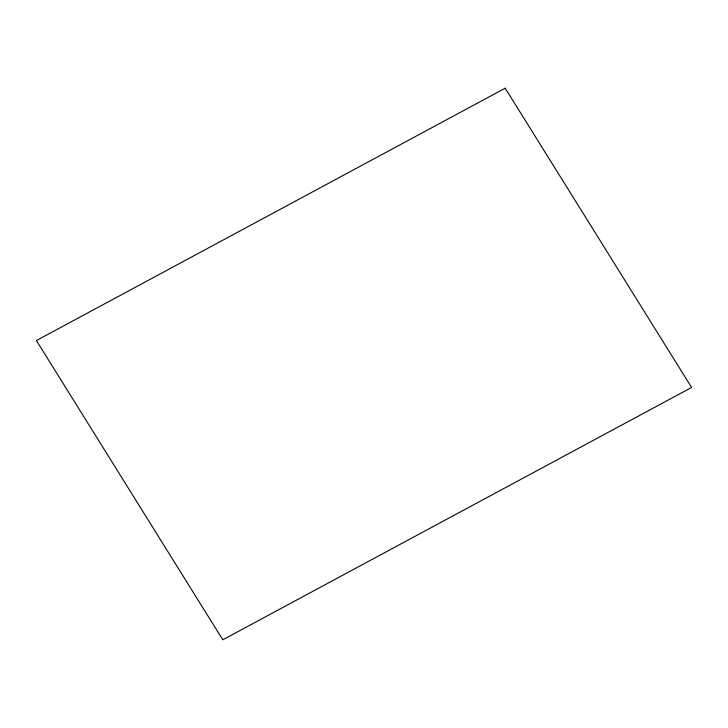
<?xml version="1.0" encoding="UTF-8"?>
<svg xmlns="http://www.w3.org/2000/svg" width="728" height="728" viewBox="0 0 728 728"><rect width="100%" height="100%" fill="white"/><g stroke="black" fill="none" stroke-linecap="round" stroke-linejoin="round"><path stroke-width="1.09" d="M505.205 88.206L36.4 340.54L222.795 639.794L691.6 387.46L505.205 88.206"/></g></svg>
